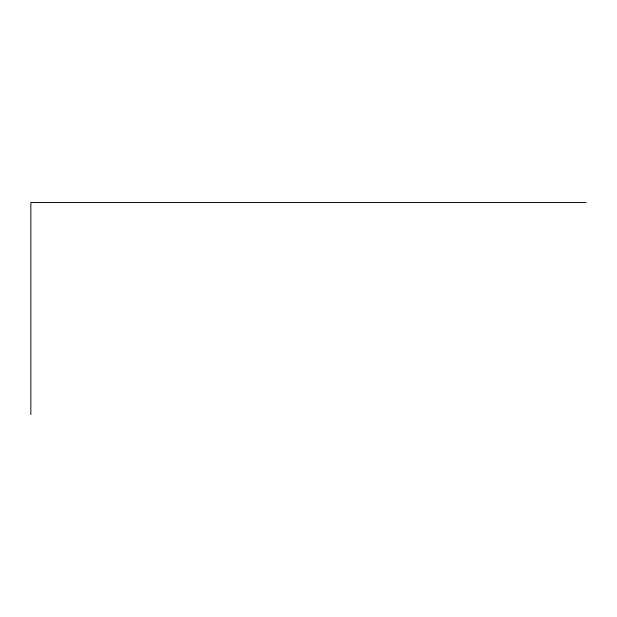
<?xml version="1.0" encoding="UTF-8"?>
<svg xmlns="http://www.w3.org/2000/svg" width="617" height="617" viewBox="0 0 617 617"><rect width="100%" height="100%" fill="white"/><g stroke="black" fill="none" stroke-linecap="round" stroke-linejoin="round"><path stroke-width="0.93" d="M586.15 202.469L30.85 202.469L30.85 414.531"/></g></svg>
